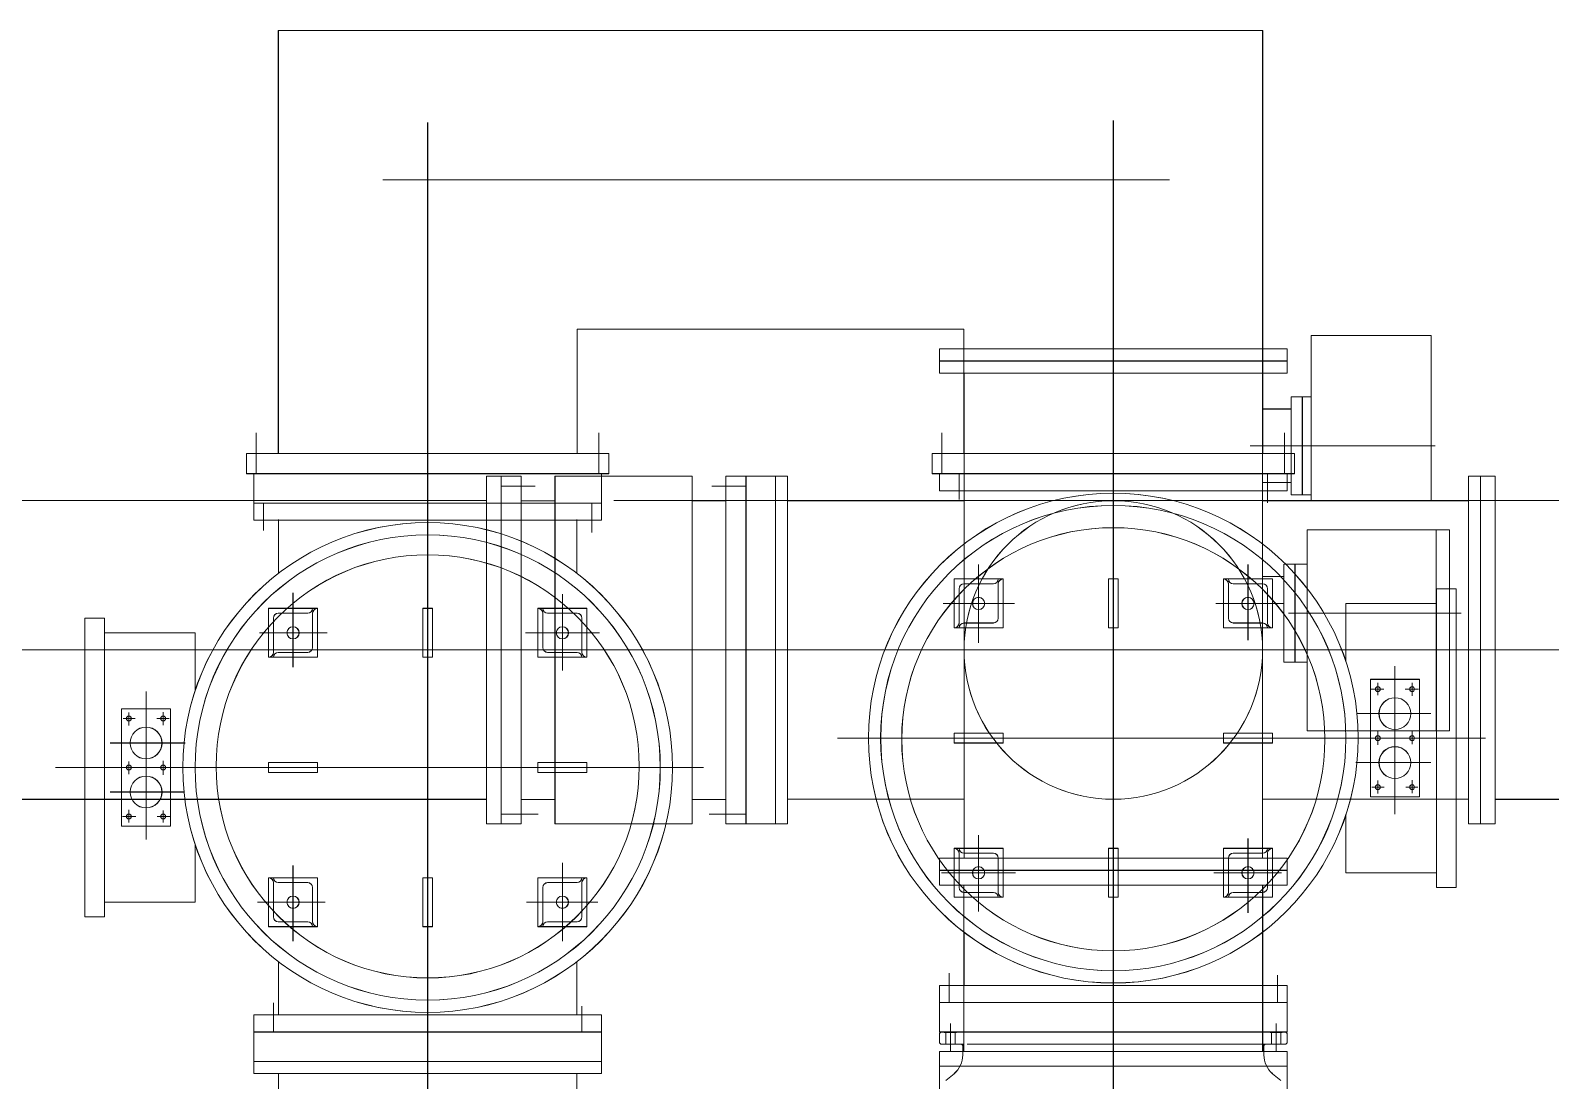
# Model space of a CAD drawing. Header units: millimetres. Extents: x 89978 to 501025, y -351975 to 835730.
# Drawn here: x 146744 to 149848, y -219455 to -217311 of the extents above; entities that cross this region are included whole.
import ezdxf

# ---------------------------------------------------------------- set-up
doc = ezdxf.new("R2010")
doc.units = ezdxf.units.MM
doc.header["$LTSCALE"] = 150
doc.layers.add('------00 Switch Gear_GIS', color=3, linetype='Continuous')

# ---------------------------------------------------------------- blocks, each defined once
blk = doc.blocks.new('X-1F-PLAN$0$GIS(2)')
at = {"layer": '------00 Switch Gear_GIS', "linetype": 'Continuous', "lineweight": 13}
for p, q in [((10173.3, 5958.6), (10173.3, 5094.6)), ((10173.3, 5958.6), (12183.3, 5958.6)), ((12183.3, 5094.6), (12183.3, 5958.6)), ((11878.3, 484.1), (11878.3, 5774.9)), ((10478.3, 5770.6), (10478.3, 275.2)), ((10387.1, 5653.6), (11993.2, 5653.6)), ((10783.3, 5094.6), (10783.3, 5348.6)), ((10783.3, 5348.6), (11573.3, 5348.6)), ((11573.3, 5348.6), (11573.3, 5094.6)), ((11523.3, 5308.6), (11523.3, 5258.6)), ((11523.3, 5308.6), (12233.3, 5308.6)), ((12233.3, 5308.6), (12233.3, 5258.6)), ((12282.3, 5335.6), (12527.3, 5335.6)), ((12282.3, 4998.2), (12282.3, 5335.6)), ((12527.3, 4998.2), (12527.3, 5335.6)), ((11523.3, 5283.6), (12233.3, 5283.6)), ((11523.3, 5258.6), (12233.3, 5258.6)), ((11573.5, 4268.6), (11573.5, 5258.6)), ((12183.1, 4268.6), (12183.1, 5258.6)), ((12183.1, 5185.6), (12241.3, 5185.6)), ((12241.3, 5010.6), (12241.3, 5210.6)), ((12241.3, 5210.6), (12282.3, 5210.6)), ((12264.3, 5010.6), (12264.3, 5210.6)), ((10127.9, 5053.6), (10127.9, 5136.7)), ((10827.9, 5053.6), (10827.9, 5136.7)), ((11527.9, 5053.6), (11527.9, 5136.7)), ((12227.9, 5053.6), (12227.9, 5136.7)), ((10108.3, 5053.6), (10108.3, 5094.6)), ((10108.3, 5094.6), (10848.3, 5094.6)), ((10848.3, 5053.6), (10848.3, 5094.6)), ((11508.3, 5053.6), (11508.3, 5094.6)), ((11508.3, 5094.6), (12248.3, 5094.6)), ((12157.6, 5110.6), (12535.4, 5110.6)), ((12248.3, 5053.6), (12248.3, 5094.6)), ((10108.3, 5053.6), (10848.3, 5053.6)), ((10123.3, 4958.6), (10123.3, 5053.6)), ((10598.3, 5048.6), (10598.3, 4338.6)), ((10598.3, 5048.6), (10669.3, 5048.6)), ((10628.3, 5048.6), (10628.3, 4338.6)), ((10669.3, 4338.6), (10669.3, 5048.6)), ((10738.3, 5048.6), (10738.3, 4338.6)), ((10738.3, 5048.6), (11018.3, 5048.6)), ((10833.3, 4958.6), (10833.3, 5053.6)), ((11018.3, 5048.6), (11018.3, 4338.6)), ((11213.3, 5048.6), (11087.3, 5048.6)), ((11087.3, 4338.6), (11087.3, 5048.6)), ((11128.3, 4338.6), (11128.3, 5048.6)), ((11188.3, 4338.6), (11188.3, 5048.6)), ((11213.3, 4338.6), (11213.3, 5048.6)), ((11508.3, 5053.6), (12248.3, 5053.6)), ((11523.3, 5053.6), (11523.3, 5018.6)), ((11563.3, 5053.6), (11563.3, 5000.6)), ((12183.1, 5035.6), (12241.3, 5035.6)), ((12193.3, 5053.6), (12193.3, 4994)), ((12233.3, 5053.6), (12233.3, 5018.6)), ((12603.3, 4338.6), (12603.3, 5048.6)), ((12658.3, 5048.6), (12603.3, 5048.6)), ((12628.3, 4338.6), (12628.3, 5048.6)), ((12658.3, 5048.6), (12658.3, 4338.6)), ((7658.3, 4998.6), (10598.3, 4998.6)), ((10697.8, 5028.2), (10628.3, 5028.2)), ((10737.3, 4998), (10669.3, 4998)), ((10858.3, 4998.6), (13098.3, 4998.6)), ((11019.3, 4998), (11087.3, 4998)), ((11058.8, 5028.2), (11128.3, 5028.2)), ((11213.3, 4998.4), (11573.5, 4998.4)), ((11523.3, 5018.6), (12233.3, 5018.6)), ((12183.1, 5018.6), (12183.1, 4909.9)), ((12603.3, 4998.4), (12183.1, 4998.4)), ((12241.3, 5010.6), (12282.3, 5010.6)), ((12282.3, 4998.2), (12527.3, 4998.2)), ((10833.3, 4993.6), (10123.3, 4993.6)), ((10143.3, 4937.9), (10143.3, 4993.6)), ((10813.4, 4933.5), (10813.4, 4993.6)), ((10833.3, 4958.6), (10123.3, 4958.6)), ((10173.5, 4959.6), (10173.5, 4849.9)), ((10783.1, 4959.6), (10783.1, 4849.9)), ((12564.6, 4938.6), (12274.3, 4938.6)), ((12274.3, 4528.6), (12274.3, 4938.6)), ((12537.3, 4528.6), (12537.3, 4938.6)), ((12564.6, 4528.6), (12564.6, 4938.6)), ((11603.3, 4867.9), (11603.3, 4708)), ((12153.3, 4867.9), (12153.3, 4713.3)), ((12183.1, 4843.6), (12226.3, 4843.6)), ((12226.3, 4868.6), (12274.3, 4868.6)), ((12226.3, 4868.6), (12226.3, 4668.6)), ((12249.3, 4668.6), (12249.3, 4868.6)), ((11553.3, 4738.6), (11553.3, 4838.6)), ((11653.3, 4838.6), (11553.3, 4838.6)), ((11563.3, 4748.6), (11563.3, 4818.6)), ((11633.3, 4828.6), (11573.3, 4828.6)), ((11643.3, 4758.6), (11643.3, 4828.6)), ((11653.3, 4738.6), (11653.3, 4838.6)), ((11868.3, 4838.6), (11868.3, 4738.6)), ((11888.3, 4838.6), (11868.3, 4838.6)), ((11888.3, 4838.6), (11888.3, 4738.6)), ((12103.3, 4738.6), (12103.3, 4838.6)), ((12103.3, 4838.6), (12203.3, 4838.6)), ((12113.3, 4758.6), (12113.3, 4828.6)), ((12123.3, 4828.6), (12183.3, 4828.6)), ((12193.3, 4748.6), (12193.3, 4818.6)), ((12203.3, 4738.6), (12203.3, 4838.6)), ((12538.3, 4818.6), (12538.3, 4208.6)), ((12538.3, 4818.6), (12578.3, 4818.6)), ((12578.3, 4818.6), (12578.3, 4208.6)), ((10203.3, 4658.4), (10203.3, 4810.3)), ((10753.3, 4807.3), (10753.3, 4651.7)), ((11676.9, 4788.6), (11531, 4788.6)), ((12225.9, 4788.6), (12087.5, 4788.6)), ((12353.3, 4788.6), (12538.3, 4788.6)), ((12353.3, 4788.6), (12353.3, 4669.7)), ((9778.3, 4148.6), (9778.3, 4758.6)), ((9818.3, 4758.6), (9778.3, 4758.6)), ((9818.3, 4148.6), (9818.3, 4758.6)), ((10153.3, 4678.6), (10153.3, 4778.6)), ((10253.3, 4778.6), (10153.3, 4778.6)), ((10163.3, 4688.6), (10163.3, 4758.6)), ((10233.3, 4768.6), (10173.3, 4768.6)), ((10243.3, 4698.6), (10243.3, 4768.6)), ((10253.3, 4678.6), (10253.3, 4778.6)), ((10468.3, 4678.6), (10468.3, 4778.6)), ((10468.3, 4778.6), (10488.3, 4778.6)), ((10488.3, 4678.6), (10488.3, 4778.6)), ((10703.3, 4678.6), (10703.3, 4778.6)), ((10703.3, 4778.6), (10803.3, 4778.6)), ((10713.3, 4698.6), (10713.3, 4768.6)), ((10723.3, 4768.6), (10783.3, 4768.6)), ((10793.3, 4688.6), (10793.3, 4758.6)), ((10803.3, 4678.6), (10803.3, 4778.6)), ((12588.8, 4768.6), (12236.3, 4768.6)), ((10003.3, 4728.6), (9818.3, 4728.6)), ((10003.3, 4609.7), (10003.3, 4728.6)), ((10134.9, 4728.6), (10273.3, 4728.6)), ((10678.4, 4728.6), (10829.3, 4728.6)), ((11653.3, 4738.6), (11553.3, 4738.6)), ((11633.3, 4748.6), (11573.3, 4748.6)), ((11888.3, 4738.6), (11868.3, 4738.6)), ((12103.3, 4738.6), (12203.3, 4738.6)), ((12123.3, 4748.6), (12183.3, 4748.6)), ((15128.3, 4693.6), (0, 4693.6)), ((10233.3, 4688.6), (10173.3, 4688.6)), ((10723.3, 4688.6), (10783.3, 4688.6)), ((12183.1, 4693.6), (12226.3, 4693.6)), ((10253.3, 4678.6), (10153.3, 4678.6)), ((10468.3, 4678.6), (10488.3, 4678.6)), ((10703.3, 4678.6), (10803.3, 4678.6)), ((12226.3, 4668.6), (12274.3, 4668.6)), ((12453.3, 4660.5), (12453.3, 4358.2)), ((12403.3, 4633.6), (12403.3, 4393.6)), ((12403.3, 4633.6), (12503.3, 4633.6)), ((12418.3, 4626.1), (12418.3, 4601)), ((12488.3, 4626.1), (12488.3, 4599.9)), ((12503.3, 4633.6), (12503.3, 4393.6)), ((9903.3, 4306.6), (9903.3, 4608.9)), ((12404.6, 4613.6), (12430.8, 4613.6)), ((12474.6, 4613.6), (12501.4, 4613.6)), ((9853.3, 4333.6), (9853.3, 4573.6)), ((9953.3, 4573.6), (9853.3, 4573.6)), ((9868.3, 4539.7), (9868.3, 4565.8)), ((9938.3, 4540.2), (9938.3, 4566.7)), ((9953.3, 4333.6), (9953.3, 4573.6)), ((12376.1, 4563.6), (12526.4, 4563.6)), ((9881.2, 4553.6), (9856.5, 4553.6)), ((9950.2, 4553.6), (9925.1, 4553.6)), ((9983, 4503.6), (9830.2, 4503.6)), ((12638.3, 4513.6), (11315.2, 4513.6)), ((11653.3, 4523.6), (11553.3, 4523.6)), ((11553.3, 4503.6), (11553.3, 4523.6)), ((11653.3, 4503.6), (11553.3, 4503.6)), ((11653.3, 4503.6), (11653.3, 4523.6)), ((12203.3, 4523.6), (12103.3, 4523.6)), ((12103.3, 4503.6), (12103.3, 4523.6)), ((12203.3, 4503.6), (12103.3, 4503.6)), ((12203.3, 4503.6), (12203.3, 4523.6)), ((12564.6, 4528.6), (12274.3, 4528.6)), ((12403.9, 4513.6), (12433, 4513.6)), ((12418.3, 4528.8), (12418.3, 4500)), ((12475.9, 4513.6), (12500.8, 4513.6)), ((12488.3, 4527.5), (12488.3, 4501.4)), ((9718.3, 4453.6), (11041.4, 4453.6)), ((9880.7, 4453.6), (9855.9, 4453.6)), ((9868.3, 4439.7), (9868.3, 4465.7)), ((9952.7, 4453.6), (9923.7, 4453.6)), ((9938.3, 4438.3), (9938.3, 4467.1)), ((10153.3, 4463.6), (10253.3, 4463.6)), ((10153.3, 4463.6), (10153.3, 4443.6)), ((10153.3, 4443.6), (10253.3, 4443.6)), ((10253.3, 4463.6), (10253.3, 4443.6)), ((10703.3, 4463.6), (10803.3, 4463.6)), ((10703.3, 4463.6), (10703.3, 4443.6)), ((10703.3, 4443.6), (10803.3, 4443.6)), ((10803.3, 4463.6), (10803.3, 4443.6)), ((12373.6, 4463.6), (12526.4, 4463.6)), ((12406.4, 4413.6), (12431.6, 4413.6)), ((12418.3, 4426.9), (12418.3, 4400.4)), ((12475.5, 4413.6), (12500.2, 4413.6)), ((12488.3, 4427.5), (12488.3, 4401.4)), ((7658.3, 4388.6), (10598.3, 4388.6)), ((9980.5, 4403.6), (9830.2, 4403.6)), ((10669.3, 4388.4), (10737.3, 4388.4)), ((11087.3, 4388.4), (11019.3, 4388.4)), ((11213.3, 4388.8), (11573.5, 4388.8)), ((12603.3, 4388.8), (12183.1, 4388.8)), ((12403.3, 4393.6), (12503.3, 4393.6)), ((12658.3, 4388.6), (13098.3, 4388.6)), ((9882.1, 4353.6), (9855.2, 4353.6)), ((9868.3, 4341), (9868.3, 4367.2)), ((9952.1, 4353.6), (9925.8, 4353.6)), ((9938.3, 4341), (9938.3, 4366.1)), ((10703.9, 4358.2), (10628.3, 4358.2)), ((11052.8, 4358.2), (11128.3, 4358.2)), ((12353.3, 4357.4), (12353.3, 4238.6)), ((9953.3, 4333.6), (9853.3, 4333.6)), ((10598.3, 4338.6), (10669.3, 4338.6)), ((10738.3, 4338.6), (11018.3, 4338.6)), ((11213.3, 4338.6), (11087.3, 4338.6)), ((11603.3, 4159.8), (11603.3, 4315.4)), ((12658.3, 4338.6), (12603.3, 4338.6)), ((10003.3, 4178.6), (10003.3, 4297.4)), ((11553.3, 4288.6), (11553.3, 4188.6)), ((11653.3, 4288.6), (11553.3, 4288.6)), ((11653.3, 4288.6), (11653.3, 4188.6)), ((11868.3, 4288.6), (11868.3, 4188.6)), ((11888.3, 4288.6), (11868.3, 4288.6)), ((11888.3, 4288.6), (11888.3, 4188.6)), ((12103.3, 4288.6), (12103.3, 4188.6)), ((12103.3, 4288.6), (12203.3, 4288.6)), ((12153.3, 4308.8), (12153.3, 4156.8)), ((12203.3, 4288.6), (12203.3, 4188.6)), ((10203.3, 4099.2), (10203.3, 4253.8)), ((10753.3, 4099.2), (10753.3, 4259.1)), ((11523.3, 4268.6), (12233.3, 4268.6)), ((11523.3, 4213.6), (11523.3, 4268.6)), ((11563.3, 4278.6), (11563.3, 4208.6)), ((11633.3, 4278.6), (11573.3, 4278.6)), ((11643.3, 4268.6), (11643.3, 4198.6)), ((12113.3, 4268.6), (12113.3, 4198.6)), ((12123.3, 4278.6), (12183.3, 4278.6)), ((12193.3, 4278.6), (12193.3, 4208.6)), ((12233.3, 4213.6), (12233.3, 4268.6)), ((10153.3, 4228.6), (10153.3, 4128.6)), ((10253.3, 4228.6), (10153.3, 4228.6)), ((10253.3, 4228.6), (10253.3, 4128.6)), ((10468.3, 4128.6), (10468.3, 4228.6)), ((10468.3, 4228.6), (10488.3, 4228.6)), ((10488.3, 4128.6), (10488.3, 4228.6)), ((10703.3, 4228.6), (10703.3, 4128.6)), ((10703.3, 4228.6), (10803.3, 4228.6)), ((10803.3, 4228.6), (10803.3, 4128.6)), ((11523.3, 4243.6), (12233.3, 4243.6)), ((11678.3, 4238.6), (11527.4, 4238.6)), ((12221.8, 4238.6), (12083.3, 4238.6)), ((12353.3, 4238.6), (12538.3, 4238.6)), ((10163.3, 4218.6), (10163.3, 4148.6)), ((10233.3, 4218.6), (10173.3, 4218.6)), ((10243.3, 4208.6), (10243.3, 4138.6)), ((10713.3, 4208.6), (10713.3, 4138.6)), ((10723.3, 4218.6), (10783.3, 4218.6)), ((10793.3, 4218.6), (10793.3, 4148.6)), ((11523.3, 4213.6), (12233.3, 4213.6)), ((11573.3, 3873.6), (11573.3, 4213.6)), ((11633.3, 4198.6), (11573.3, 4198.6)), ((12123.3, 4198.6), (12183.3, 4198.6)), ((12183.3, 3873.6), (12183.3, 4213.6)), ((12538.3, 4208.6), (12578.3, 4208.6)), ((10003.3, 4178.6), (9818.3, 4178.6)), ((10130.7, 4178.6), (10269.2, 4178.6)), ((10679.8, 4178.6), (10825.6, 4178.6)), ((11653.3, 4188.6), (11553.3, 4188.6)), ((11888.3, 4188.6), (11868.3, 4188.6)), ((12103.3, 4188.6), (12203.3, 4188.6)), ((9818.3, 4148.6), (9778.3, 4148.6)), ((10253.3, 4128.6), (10153.3, 4128.6)), ((10233.3, 4138.6), (10173.3, 4138.6)), ((10468.3, 4128.6), (10488.3, 4128.6)), ((10703.3, 4128.6), (10803.3, 4128.6)), ((10723.3, 4138.6), (10783.3, 4138.6)), ((11573.5, 4007.6), (11573.5, 4117.2)), ((12183.1, 4007.6), (12183.1, 4117.2)), ((10173.5, 3948.6), (10173.5, 4057.2)), ((10783.1, 3948.6), (10783.1, 4057.2)), ((11523.3, 4008.6), (12233.3, 4008.6)), ((11523.3, 4008.6), (11523.3, 3913.6)), ((11543.2, 4033.7), (11543.2, 3973.6)), ((12213.3, 4029.3), (12213.3, 3973.6)), ((12233.3, 3913.6), (12233.3, 4008.6)), ((11523.3, 3973.6), (12233.3, 3973.6)), ((10833.3, 3948.6), (10123.3, 3948.6)), ((10123.3, 3948.6), (10123.3, 3828.6)), ((10163.3, 3913.6), (10163.3, 3973.2)), ((10793.3, 3913.6), (10793.3, 3966.5)), ((10833.3, 3948.6), (10833.3, 3828.6)), ((10833.3, 3913.6), (10123.3, 3913.6)), ((11523.3, 3910.6), (11526.3, 3913.6)), ((11523.3, 3913.6), (12233.3, 3913.6)), ((11533.3, 3912.6), (11533.3, 3913.6)), ((11533.3, 3912.6), (11558.3, 3912.6)), ((11536.3, 3912.6), (11536.3, 3888.6)), ((11545.8, 3873.6), (11545.8, 3931.2)), ((11555.3, 3912.6), (11555.3, 3888.6)), ((11558.3, 3912.6), (11558.3, 3913.6)), ((12198.3, 3912.6), (12198.3, 3913.6)), ((12223.3, 3912.6), (12198.3, 3912.6)), ((12201.3, 3912.6), (12201.3, 3888.6)), ((12210.8, 3873.6), (12210.8, 3931.2)), ((12220.3, 3912.6), (12220.3, 3888.6)), ((12223.3, 3912.6), (12223.3, 3913.6)), ((12233.3, 3910.6), (12230.3, 3913.6)), ((11523.3, 3891.6), (11523.3, 3910.6)), ((11526.3, 3888.6), (11523.3, 3891.6)), ((11526.3, 3888.6), (11573.5, 3888.6)), ((11570.8, 3884.3), (11570.8, 3866.6)), ((11579.9, 3888.6), (12230.3, 3888.6)), ((12185.8, 3884.3), (12185.8, 3866.6)), ((12230.3, 3888.6), (12233.3, 3891.6)), ((12233.3, 3891.6), (12233.3, 3910.6)), ((10123.3, 3853.6), (10833.3, 3853.6)), ((11523.3, 3873.6), (11523.3, 3758.6)), ((11523.3, 3873.6), (12233.3, 3873.6)), ((12233.3, 3873.6), (12233.3, 3758.6)), ((10123.3, 3828.6), (10833.3, 3828.6)), ((10173.5, 2668.6), (10173.5, 3828.6)), ((10783.1, 2668.6), (10783.1, 3828.6)), ((11523.3, 3843.6), (12233.3, 3843.6)), ((11553.2, 3828.4), (11536.5, 3814.3)), ((12203.5, 3828.4), (12220.1, 3814.3))]:
    blk.add_line(p, q, dxfattribs=at)
for centre, radius in [((11878.3, 4513.6), 500), ((11878.3, 4693.6), 304.8), ((11878.3, 4513.6), 475), ((10478.3, 4453.6), 500), ((11878.3, 4511.3), 432), ((10478.3, 4453.6), 475), ((10478.3, 4455.9), 432), ((11603.3, 4788.6), 12.5), ((12153.3, 4788.6), 12.5), ((10203.3, 4728.6), 12.5), ((10753.3, 4728.6), 12.5), ((12418.3, 4613.6), 5), ((12453.3, 4563.6), 32.5), ((12488.3, 4613.6), 5), ((9868.3, 4553.6), 5), ((9903.3, 4503.6), 32.5), ((9938.3, 4553.6), 5), ((12418.3, 4513.6), 5), ((12488.3, 4513.6), 5), ((12453.3, 4463.6), 32.5), ((9868.3, 4453.6), 5), ((9938.3, 4453.6), 5), ((9903.3, 4403.6), 32.5), ((12418.3, 4413.6), 5), ((12488.3, 4413.6), 5), ((9868.3, 4353.6), 5), ((9938.3, 4353.6), 5), ((11603.3, 4238.6), 12.5), ((12153.3, 4238.6), 12.5), ((10203.3, 4178.6), 12.5), ((10753.3, 4178.6), 12.5)]:
    blk.add_circle(centre, radius, dxfattribs=at)
for centre, radius, start, end in [((11573.3, 4818.6), 10, 90, 180), ((11633.3, 4838.6), 10, 270, 0), ((12103.3, 4828.6), 10, 0, 90), ((10173.3, 4758.6), 10, 90, 180), ((10233.3, 4778.6), 10, 270, 0), ((10703.3, 4768.6), 10, 0, 90), ((11633.3, 4758.6), 10, 270, 0), ((11553.3, 4748.6), 10, 270, 0), ((12183.3, 4738.6), 10, 0, 90), ((10153.3, 4688.6), 10, 270, 0), ((10233.3, 4698.6), 10, 270, 0), ((10783.3, 4678.6), 10, 0, 90), ((11573.3, 4288.6), 10, 180, 270), ((12203.3, 4278.6), 10, 90, 180), ((12123.3, 4268.6), 10, 90, 180), ((10173.3, 4228.6), 10, 180, 270), ((10803.3, 4218.6), 10, 90, 180), ((10723.3, 4208.6), 10, 90, 180), ((11653.3, 4198.6), 10, 180, 270), ((12123.3, 4188.6), 10, 90, 180), ((12183.3, 4208.6), 10, 270, 0), ((10253.3, 4138.6), 10, 180, 270), ((10723.3, 4128.6), 10, 90, 180), ((10783.3, 4148.6), 10, 270, 0), ((12235.8, 3866.6), 50, 180, 229.6979)]:
    blk.add_arc(centre, radius, start, end, dxfattribs=at)
at = {"layer": '------00 Switch Gear_GIS', "linetype": 'Continuous', "lineweight": 13, "extrusion": (0, 0, -1)}
for centre, radius, start, end in [((-11653.3, 4828.6), 10, 0, 90), ((-12123.3, 4838.6), 10, 270, 0), ((-12183.3, 4818.6), 10, 90, 180), ((-10253.3, 4768.6), 10, 0, 90), ((-10723.3, 4778.6), 10, 270, 0), ((-10783.3, 4758.6), 10, 90, 180), ((-12123.3, 4758.6), 10, 270, 0), ((-11573.3, 4738.6), 10, 0, 90), ((-12203.3, 4748.6), 10, 270, 0), ((-10173.3, 4678.6), 10, 0, 90), ((-10723.3, 4698.6), 10, 270, 0), ((-10803.3, 4688.6), 10, 270, 0), ((-11553.3, 4278.6), 10, 90, 180), ((-12183.3, 4288.6), 10, 180, 270), ((-11633.3, 4268.6), 10, 90, 180), ((-10153.3, 4218.6), 10, 90, 180), ((-10783.3, 4228.6), 10, 180, 270), ((-10233.3, 4208.6), 10, 90, 180), ((-11573.3, 4208.6), 10, 270, 0), ((-11633.3, 4188.6), 10, 90, 180), ((-12103.3, 4198.6), 10, 180, 270), ((-10173.3, 4148.6), 10, 270, 0), ((-10233.3, 4128.6), 10, 90, 180), ((-10703.3, 4138.6), 10, 180, 270), ((-11520.8, 3866.6), 50, 180, 229.6979)]:
    blk.add_arc(centre, radius, start, end, dxfattribs=at)
at = {"layer": '------00 Switch Gear_GIS', "linetype": 'Continuous', "lineweight": 13}
blk.add_solid([(11573.5, 3881.6), (11566.5, 3888.6), (11573.5, 3888.6)], dxfattribs=at)
at = {"layer": '------00 Switch Gear_GIS', "linetype": 'Continuous', "lineweight": 13, "extrusion": (0, 0, -1)}
blk.add_solid([(-12183.1, 3881.6), (-12190.1, 3888.6), (-12183.1, 3888.6)], dxfattribs=at)

msp = doc.modelspace()

# ---------------------------------------------------------------- linework, layer by layer
at = {"layer": '------00 Switch Gear_GIS', "linetype": 'Continuous', "lineweight": 13}
for p, q in [((147250.6, -217311.1), (147250.6, -218175.1)), ((147250.6, -217311.1), (149260.6, -217311.1)), ((149260.6, -218175.1), (149260.6, -217311.1)), ((147555.6, -217499), (147555.6, -222994.4)), ((148955.6, -222785.5), (148955.6, -217494.7)), ((147464.3, -217616.1), (149070.5, -217616.1)), ((147860.6, -218175.1), (147860.6, -217921.1)), ((147860.6, -217921.1), (148650.6, -217921.1)), ((148650.6, -217921.1), (148650.6, -218175.1)), ((149359.6, -217934), (149604.6, -217934)), ((149359.6, -218271.4), (149359.6, -217934)), ((149604.6, -218271.4), (149604.6, -217934)), ((148600.6, -217961.1), (148600.6, -218011.1)), ((148600.6, -217961.1), (149310.6, -217961.1)), ((149310.6, -217961.1), (149310.6, -218011.1)), ((148600.6, -217986.1), (149310.6, -217986.1)), ((148600.6, -218011.1), (149310.6, -218011.1)), ((148650.8, -219001.1), (148650.8, -218011.1)), ((149260.4, -219001.1), (149260.4, -218011.1)), ((149318.6, -218259.1), (149318.6, -218059.1)), ((149318.6, -218059.1), (149359.6, -218059.1)), ((149341.6, -218259.1), (149341.6, -218059.1)), ((149260.4, -218084.1), (149318.6, -218084.1)), ((147205.2, -218216.1), (147205.2, -218133)), ((147905.2, -218216.1), (147905.2, -218133)), ((148605.2, -218216.1), (148605.2, -218133)), ((149305.2, -218216.1), (149305.2, -218133)), ((147185.6, -218216.1), (147185.6, -218175.1)), ((147185.6, -218175.1), (147925.6, -218175.1)), ((147925.6, -218216.1), (147925.6, -218175.1)), ((148585.6, -218216.1), (148585.6, -218175.1)), ((148585.6, -218175.1), (149325.6, -218175.1)), ((149234.8, -218159), (149612.7, -218159)), ((149325.6, -218216.1), (149325.6, -218175.1)), ((147185.6, -218216.1), (147925.6, -218216.1)), ((147200.6, -218311.1), (147200.6, -218216.1)), ((147910.6, -218311.1), (147910.6, -218216.1)), ((148585.6, -218216.1), (149325.6, -218216.1)), ((148600.6, -218216.1), (148600.6, -218251.1)), ((148640.6, -218216.1), (148640.6, -218269)), ((149270.6, -218216.1), (149270.6, -218275.6)), ((149310.6, -218216.1), (149310.6, -218251.1)), ((147675.6, -218221.1), (147675.6, -218931.1)), ((147675.6, -218221.1), (147746.6, -218221.1)), ((147705.6, -218221.1), (147705.6, -218931.1)), ((147775.1, -218241.4), (147705.6, -218241.4)), ((147746.6, -218931.1), (147746.6, -218221.1)), ((147815.6, -218221.1), (147815.6, -218931.1)), ((147815.6, -218221.1), (148095.6, -218221.1)), ((148095.6, -218221.1), (148095.6, -218931.1)), ((148136.1, -218241.4), (148205.6, -218241.4)), ((148290.6, -218221.1), (148164.6, -218221.1)), ((148164.6, -218931.1), (148164.6, -218221.1)), ((148205.6, -218931.1), (148205.6, -218221.1)), ((148265.6, -218931.1), (148265.6, -218221.1)), ((148290.6, -218931.1), (148290.6, -218221.1)), ((149260.4, -218234.1), (149318.6, -218234.1)), ((149680.6, -218931.1), (149680.6, -218221.1)), ((149735.6, -218221.1), (149680.6, -218221.1)), ((149705.6, -218931.1), (149705.6, -218221.1)), ((149735.6, -218221.1), (149735.6, -218931.1)), ((144735.6, -218271.1), (147675.6, -218271.1)), ((147910.6, -218276.1), (147200.6, -218276.1)), ((147220.6, -218331.8), (147220.6, -218276.1)), ((147814.6, -218271.7), (147746.6, -218271.7)), ((147890.7, -218336.2), (147890.7, -218276.1)), ((147935.6, -218271.1), (150175.6, -218271.1)), ((148096.6, -218271.7), (148164.6, -218271.7)), ((148290.6, -218271.3), (148650.8, -218271.3)), ((148600.6, -218251.1), (149310.6, -218251.1)), ((149260.4, -218251.1), (149260.4, -218359.7)), ((149680.6, -218271.3), (149260.4, -218271.3)), ((149318.6, -218259.1), (149359.6, -218259.1)), ((149359.6, -218271.4), (149604.6, -218271.4)), ((147910.6, -218311.1), (147200.6, -218311.1)), ((147250.8, -218310.1), (147250.8, -218419.7)), ((147860.4, -218310.1), (147860.4, -218419.7)), ((149641.9, -218331.1), (149351.6, -218331.1)), ((149351.6, -218741.1), (149351.6, -218331.1)), ((149614.6, -218741.1), (149614.6, -218331.1)), ((149641.9, -218741.1), (149641.9, -218331.1)), ((148680.6, -218401.7), (148680.6, -218561.6)), ((149230.6, -218401.7), (149230.6, -218556.3)), ((149303.6, -218401.1), (149351.6, -218401.1)), ((149303.6, -218401.1), (149303.6, -218601.1)), ((149326.6, -218601.1), (149326.6, -218401.1)), ((148630.6, -218531.1), (148630.6, -218431.1)), ((148730.6, -218431.1), (148630.6, -218431.1)), ((148730.6, -218531.1), (148730.6, -218431.1)), ((148945.6, -218431.1), (148945.6, -218531.1)), ((148965.6, -218431.1), (148945.6, -218431.1)), ((148965.6, -218431.1), (148965.6, -218531.1)), ((149180.6, -218531.1), (149180.6, -218431.1)), ((149180.6, -218431.1), (149280.6, -218431.1)), ((149260.4, -218426.1), (149303.6, -218426.1)), ((149280.6, -218531.1), (149280.6, -218431.1)), ((147280.6, -218611.3), (147280.6, -218459.3)), ((147830.6, -218462.3), (147830.6, -218617.9)), ((148640.6, -218521.1), (148640.6, -218451.1)), ((148710.6, -218441.1), (148650.6, -218441.1)), ((148720.6, -218511.1), (148720.6, -218441.1)), ((149190.6, -218511.1), (149190.6, -218441.1)), ((149200.6, -218441.1), (149260.6, -218441.1)), ((149270.6, -218521.1), (149270.6, -218451.1)), ((149615.6, -218451.1), (149615.6, -219061.1)), ((149615.6, -218451.1), (149655.6, -218451.1)), ((149655.6, -218451.1), (149655.6, -219061.1)), ((147230.6, -218591.1), (147230.6, -218491.1)), ((147330.6, -218491.1), (147230.6, -218491.1)), ((147330.6, -218591.1), (147330.6, -218491.1)), ((147545.6, -218591.1), (147545.6, -218491.1)), ((147545.6, -218491.1), (147565.6, -218491.1)), ((147565.6, -218591.1), (147565.6, -218491.1)), ((147780.6, -218591.1), (147780.6, -218491.1)), ((147780.6, -218491.1), (147880.6, -218491.1)), ((147880.6, -218591.1), (147880.6, -218491.1)), ((148754.1, -218481.1), (148608.3, -218481.1)), ((149303.2, -218481.1), (149164.7, -218481.1)), ((149430.6, -218481.1), (149615.6, -218481.1)), ((149430.6, -218481.1), (149430.6, -218599.9)), ((146855.6, -219121.1), (146855.6, -218511.1)), ((146895.6, -218511.1), (146855.6, -218511.1)), ((146895.6, -219121.1), (146895.6, -218511.1)), ((147240.6, -218581.1), (147240.6, -218511.1)), ((147310.6, -218501.1), (147250.6, -218501.1)), ((147320.6, -218571.1), (147320.6, -218501.1)), ((147790.6, -218571.1), (147790.6, -218501.1)), ((147800.6, -218501.1), (147860.6, -218501.1)), ((147870.6, -218581.1), (147870.6, -218511.1)), ((148710.6, -218521.1), (148650.6, -218521.1)), ((149200.6, -218521.1), (149260.6, -218521.1)), ((149666.1, -218501.1), (149313.5, -218501.1)), ((147080.6, -218541.1), (146895.6, -218541.1)), ((147080.6, -218659.9), (147080.6, -218541.1)), ((147212.1, -218541.1), (147350.6, -218541.1)), ((147755.6, -218541.1), (147906.5, -218541.1)), ((148730.6, -218531.1), (148630.6, -218531.1)), ((148965.6, -218531.1), (148945.6, -218531.1)), ((149180.6, -218531.1), (149280.6, -218531.1)), ((152205.6, -218576.1), (137077.2, -218576.1)), ((147310.6, -218581.1), (147250.6, -218581.1)), ((147800.6, -218581.1), (147860.6, -218581.1)), ((149260.4, -218576.1), (149303.6, -218576.1)), ((147330.6, -218591.1), (147230.6, -218591.1)), ((147545.6, -218591.1), (147565.6, -218591.1)), ((147780.6, -218591.1), (147880.6, -218591.1)), ((149303.6, -218601.1), (149351.6, -218601.1)), ((149530.6, -218609.1), (149530.6, -218911.4)), ((149480.6, -218636.1), (149480.6, -218876.1)), ((149480.6, -218636.1), (149580.6, -218636.1)), ((149495.6, -218643.5), (149495.6, -218668.6)), ((149565.6, -218643.5), (149565.6, -218669.7)), ((149580.6, -218636.1), (149580.6, -218876.1)), ((146980.6, -218963), (146980.6, -218660.7)), ((149481.8, -218656.1), (149508.1, -218656.1)), ((149551.8, -218656.1), (149578.7, -218656.1)), ((146930.6, -218936.1), (146930.6, -218696.1)), ((147030.6, -218696.1), (146930.6, -218696.1)), ((146945.6, -218730), (146945.6, -218703.8)), ((147015.6, -218729.4), (147015.6, -218702.9)), ((147030.6, -218936.1), (147030.6, -218696.1)), ((149453.4, -218706.1), (149603.7, -218706.1)), ((146958.4, -218716.1), (146933.7, -218716.1)), ((147027.5, -218716.1), (147002.3, -218716.1)), ((149641.9, -218741.1), (149351.6, -218741.1)), ((149495.6, -218740.8), (149495.6, -218769.6)), ((149565.6, -218742.2), (149565.6, -218768.2)), ((147060.3, -218766.1), (146907.4, -218766.1)), ((149715.6, -218756.1), (148392.5, -218756.1)), ((148730.6, -218746.1), (148630.6, -218746.1)), ((148630.6, -218766.1), (148630.6, -218746.1)), ((148730.6, -218766.1), (148630.6, -218766.1)), ((148730.6, -218766.1), (148730.6, -218746.1)), ((149280.6, -218746.1), (149180.6, -218746.1)), ((149180.6, -218766.1), (149180.6, -218746.1)), ((149280.6, -218766.1), (149180.6, -218766.1)), ((149280.6, -218766.1), (149280.6, -218746.1)), ((149481.2, -218756.1), (149510.2, -218756.1)), ((149553.2, -218756.1), (149578, -218756.1)), ((146945.6, -218829.9), (146945.6, -218803.9)), ((147015.6, -218831.3), (147015.6, -218802.5)), ((147230.6, -218806.1), (147330.6, -218806.1)), ((147230.6, -218806.1), (147230.6, -218826.1)), ((147330.6, -218806.1), (147330.6, -218826.1)), ((147780.6, -218806.1), (147880.6, -218806.1)), ((147780.6, -218806.1), (147780.6, -218826.1)), ((147880.6, -218806.1), (147880.6, -218826.1)), ((149450.9, -218806.1), (149603.7, -218806.1)), ((146795.6, -218816.1), (148118.7, -218816.1)), ((146958, -218816.1), (146933.1, -218816.1)), ((147030, -218816.1), (147000.9, -218816.1)), ((147230.6, -218826.1), (147330.6, -218826.1)), ((147780.6, -218826.1), (147880.6, -218826.1)), ((147057.8, -218866.1), (146907.4, -218866.1)), ((149483.7, -218856.1), (149508.8, -218856.1)), ((149495.6, -218842.7), (149495.6, -218869.2)), ((149552.7, -218856.1), (149577.4, -218856.1)), ((149565.6, -218842.2), (149565.6, -218868.3)), ((144735.6, -218881.1), (147675.6, -218881.1)), ((147746.6, -218881.2), (147814.6, -218881.2)), ((148164.6, -218881.2), (148096.6, -218881.2)), ((148290.6, -218880.9), (148650.8, -218880.9)), ((149680.6, -218880.9), (149260.4, -218880.9)), ((149480.6, -218876.1), (149580.6, -218876.1)), ((149735.6, -218881.1), (150175.6, -218881.1)), ((146959.3, -218916.1), (146932.5, -218916.1)), ((146945.6, -218928.6), (146945.6, -218902.4)), ((147029.3, -218916.1), (147003.1, -218916.1)), ((147015.6, -218928.6), (147015.6, -218903.5)), ((147675.6, -218931.1), (147746.6, -218931.1)), ((147781.1, -218911.4), (147705.6, -218911.4)), ((147815.6, -218931.1), (148095.6, -218931.1)), ((148130, -218911.4), (148205.6, -218911.4)), ((148290.6, -218931.1), (148164.6, -218931.1)), ((149430.6, -218912.2), (149430.6, -219031.1)), ((149735.6, -218931.1), (149680.6, -218931.1)), ((147030.6, -218936.1), (146930.6, -218936.1)), ((148680.6, -219109.8), (148680.6, -218954.2)), ((149230.6, -218960.9), (149230.6, -219112.8)), ((147080.6, -219091.1), (147080.6, -218972.2)), ((148630.6, -218981.1), (148630.6, -219081.1)), ((148730.6, -218981.1), (148630.6, -218981.1)), ((148640.6, -218991.1), (148640.6, -219061.1)), ((148710.6, -218991.1), (148650.6, -218991.1)), ((148730.6, -218981.1), (148730.6, -219081.1)), ((148945.6, -218981.1), (148945.6, -219081.1)), ((148965.6, -218981.1), (148945.6, -218981.1)), ((148965.6, -218981.1), (148965.6, -219081.1)), ((149180.6, -218981.1), (149180.6, -219081.1)), ((149180.6, -218981.1), (149280.6, -218981.1)), ((149200.6, -218991.1), (149260.6, -218991.1)), ((149270.6, -218991.1), (149270.6, -219061.1)), ((149280.6, -218981.1), (149280.6, -219081.1)), ((147280.6, -219170.4), (147280.6, -219015.8)), ((147830.6, -219170.4), (147830.6, -219010.5)), ((148600.6, -219001.1), (149310.6, -219001.1)), ((148600.6, -219056.1), (148600.6, -219001.1)), ((148720.6, -219001.1), (148720.6, -219071.1)), ((149190.6, -219001.1), (149190.6, -219071.1)), ((149310.6, -219056.1), (149310.6, -219001.1)), ((147230.6, -219041.1), (147230.6, -219141.1)), ((147330.6, -219041.1), (147230.6, -219041.1)), ((147240.6, -219051.1), (147240.6, -219121.1)), ((147310.6, -219051.1), (147250.6, -219051.1)), ((147330.6, -219041.1), (147330.6, -219141.1)), ((147545.6, -219141.1), (147545.6, -219041.1)), ((147545.6, -219041.1), (147565.6, -219041.1)), ((147565.6, -219141.1), (147565.6, -219041.1)), ((147780.6, -219041.1), (147780.6, -219141.1)), ((147780.6, -219041.1), (147880.6, -219041.1)), ((147800.6, -219051.1), (147860.6, -219051.1)), ((147870.6, -219051.1), (147870.6, -219121.1)), ((147880.6, -219041.1), (147880.6, -219141.1)), ((148600.6, -219026.1), (149310.6, -219026.1)), ((148600.6, -219056.1), (149310.6, -219056.1)), ((148755.5, -219031.1), (148604.6, -219031.1)), ((148650.6, -219396.1), (148650.6, -219056.1)), ((149299, -219031.1), (149160.6, -219031.1)), ((149260.6, -219396.1), (149260.6, -219056.1)), ((149430.6, -219031.1), (149615.6, -219031.1)), ((147320.6, -219061.1), (147320.6, -219131.1)), ((147790.6, -219061.1), (147790.6, -219131.1)), ((148730.6, -219081.1), (148630.6, -219081.1)), ((148710.6, -219071.1), (148650.6, -219071.1)), ((148965.6, -219081.1), (148945.6, -219081.1)), ((149180.6, -219081.1), (149280.6, -219081.1)), ((149200.6, -219071.1), (149260.6, -219071.1)), ((149615.6, -219061.1), (149655.6, -219061.1)), ((147080.6, -219091.1), (146895.6, -219091.1)), ((147208, -219091.1), (147346.4, -219091.1)), ((147757, -219091.1), (147902.9, -219091.1)), ((146895.6, -219121.1), (146855.6, -219121.1)), ((147330.6, -219141.1), (147230.6, -219141.1)), ((147310.6, -219131.1), (147250.6, -219131.1)), ((147545.6, -219141.1), (147565.6, -219141.1)), ((147780.6, -219141.1), (147880.6, -219141.1)), ((147800.6, -219131.1), (147860.6, -219131.1)), ((148650.8, -219262.1), (148650.8, -219152.4)), ((149260.4, -219262.1), (149260.4, -219152.4)), ((147250.8, -219321.1), (147250.8, -219212.4)), ((147860.4, -219321.1), (147860.4, -219212.4)), ((148620.5, -219235.9), (148620.5, -219296.1)), ((149290.6, -219240.4), (149290.6, -219296.1)), ((148600.6, -219261.1), (149310.6, -219261.1)), ((148600.6, -219261.1), (148600.6, -219356.1)), ((149310.6, -219356.1), (149310.6, -219261.1)), ((147240.6, -219356.1), (147240.6, -219296.5)), ((147870.6, -219356.1), (147870.6, -219303.1)), ((148600.6, -219296.1), (149310.6, -219296.1)), ((147910.6, -219321.1), (147200.6, -219321.1)), ((147200.6, -219321.1), (147200.6, -219441.1)), ((147910.6, -219321.1), (147910.6, -219441.1)), ((147910.6, -219356.1), (147200.6, -219356.1)), ((148600.6, -219359.1), (148603.6, -219356.1)), ((148600.6, -219356.1), (149310.6, -219356.1)), ((148600.6, -219378.1), (148600.6, -219359.1)), ((148610.6, -219357.1), (148610.6, -219356.1)), ((148610.6, -219357.1), (148635.6, -219357.1)), ((148613.6, -219357.1), (148613.6, -219381.1)), ((148623.1, -219396), (148623.1, -219338.4)), ((148632.6, -219357.1), (148632.6, -219381.1)), ((148635.6, -219357.1), (148635.6, -219356.1)), ((149275.6, -219357.1), (149275.6, -219356.1)), ((149300.6, -219357.1), (149275.6, -219357.1)), ((149278.6, -219357.1), (149278.6, -219381.1)), ((149288.1, -219396), (149288.1, -219338.4)), ((149297.6, -219357.1), (149297.6, -219381.1)), ((149300.6, -219357.1), (149300.6, -219356.1)), ((149310.6, -219359.1), (149307.6, -219356.1)), ((149310.6, -219378.1), (149310.6, -219359.1)), ((148603.6, -219381.1), (148600.6, -219378.1)), ((148600.6, -219396.1), (148600.6, -219511.1)), ((148600.6, -219396.1), (149310.6, -219396.1)), ((148603.6, -219381.1), (148650.8, -219381.1)), ((148648.1, -219385.4), (148648.1, -219403.1)), ((148657.2, -219381.1), (149307.6, -219381.1)), ((149263.1, -219385.4), (149263.1, -219403.1)), ((149307.6, -219381.1), (149310.6, -219378.1)), ((149310.6, -219396.1), (149310.6, -219511.1)), ((147200.6, -219416.1), (147910.6, -219416.1)), ((148600.6, -219426.1), (149310.6, -219426.1)), ((147200.6, -219441.1), (147910.6, -219441.1)), ((147250.8, -220601.1), (147250.8, -219441.1)), ((147860.4, -220601.1), (147860.4, -219441.1)), ((148630.4, -219441.2), (148613.8, -219455.3)), ((149280.7, -219441.2), (149297.4, -219455.3))]:
    msp.add_line(p, q, dxfattribs=at)
for centre, radius in [((148955.6, -218756.1), 500), ((148955.6, -218576.1), 304.8), ((148955.6, -218756.1), 475), ((147555.6, -218816.1), 500), ((147555.6, -218816.1), 475), ((148955.6, -218758.4), 432), ((147555.6, -218813.8), 432), ((148680.6, -218481.1), 12.5), ((149230.6, -218481.1), 12.5), ((147280.6, -218541.1), 12.5), ((147830.6, -218541.1), 12.5), ((149495.6, -218656.1), 5), ((149565.6, -218656.1), 5), ((149530.6, -218706.1), 32.5), ((146945.6, -218716.1), 5), ((147015.6, -218716.1), 5), ((146980.6, -218766.1), 32.5), ((149495.6, -218756.1), 5), ((149530.6, -218806.1), 32.5), ((149565.6, -218756.1), 5), ((146945.6, -218816.1), 5), ((146980.6, -218866.1), 32.5), ((147015.6, -218816.1), 5), ((149495.6, -218856.1), 5), ((149565.6, -218856.1), 5), ((146945.6, -218916.1), 5), ((147015.6, -218916.1), 5), ((148680.6, -219031.1), 12.5), ((149230.6, -219031.1), 12.5), ((147280.6, -219091.1), 12.5), ((147830.6, -219091.1), 12.5)]:
    msp.add_circle(centre, radius, dxfattribs=at)
for centre, radius, start, end in [((148710.6, -218431.1), 10, 270, 0), ((149180.6, -218441.1), 10, 0, 90), ((148650.6, -218451.1), 10, 90, 180), ((147310.6, -218491.1), 10, 270, 0), ((147780.6, -218501.1), 10, 0, 90), ((147250.6, -218511.1), 10, 90, 180), ((148630.6, -218521.1), 10, 270, 0), ((148710.6, -218511.1), 10, 270, 0), ((149260.6, -218531.1), 10, 0, 90), ((147230.6, -218581.1), 10, 270, 0), ((147310.6, -218571.1), 10, 270, 0), ((147860.6, -218591.1), 10, 0, 90), ((148650.6, -218981.1), 10, 180, 270), ((149200.6, -219001.1), 10, 90, 180), ((149280.6, -218991.1), 10, 90, 180), ((147250.6, -219041.1), 10, 180, 270), ((147800.6, -219061.1), 10, 90, 180), ((147880.6, -219051.1), 10, 90, 180), ((148730.6, -219071.1), 10, 180, 270), ((149200.6, -219081.1), 10, 90, 180), ((149260.6, -219061.1), 10, 270, 0), ((147330.6, -219131.1), 10, 180, 270), ((147800.6, -219141.1), 10, 90, 180), ((147860.6, -219121.1), 10, 270, 0), ((149313.1, -219403.1), 50, 180, 229.6979)]:
    msp.add_arc(centre, radius, start, end, dxfattribs=at)
at = {"layer": '------00 Switch Gear_GIS', "linetype": 'Continuous', "lineweight": 13, "extrusion": (0, 0, -1)}
for centre, radius, start, end in [((-148730.6, -218441.1), 10, 0, 90), ((-149200.6, -218431.1), 10, 270, 0), ((-149260.6, -218451.1), 10, 90, 180), ((-147330.6, -218501.1), 10, 0, 90), ((-147800.6, -218491.1), 10, 270, 0), ((-147860.6, -218511.1), 10, 90, 180), ((-148650.6, -218531.1), 10, 0, 90), ((-149200.6, -218511.1), 10, 270, 0), ((-149280.6, -218521.1), 10, 270, 0), ((-147250.6, -218591.1), 10, 0, 90), ((-147800.6, -218571.1), 10, 270, 0), ((-147880.6, -218581.1), 10, 270, 0), ((-148630.6, -218991.1), 10, 90, 180), ((-148710.6, -219001.1), 10, 90, 180), ((-149260.6, -218981.1), 10, 180, 270), ((-147230.6, -219051.1), 10, 90, 180), ((-147310.6, -219061.1), 10, 90, 180), ((-147860.6, -219041.1), 10, 180, 270), ((-148650.6, -219061.1), 10, 270, 0), ((-148710.6, -219081.1), 10, 90, 180), ((-149180.6, -219071.1), 10, 180, 270), ((-147250.6, -219121.1), 10, 270, 0), ((-147310.6, -219141.1), 10, 90, 180), ((-147780.6, -219131.1), 10, 180, 270), ((-148598.1, -219403.1), 50, 180, 229.6979)]:
    msp.add_arc(centre, radius, start, end, dxfattribs=at)
at = {"layer": '------00 Switch Gear_GIS', "linetype": 'Continuous', "lineweight": 13}
msp.add_solid([(148650.8, -219388.1), (148643.8, -219381.1), (148650.8, -219381.1)], dxfattribs=at)
at = {"layer": '------00 Switch Gear_GIS', "linetype": 'Continuous', "lineweight": 13, "extrusion": (0, 0, -1)}
msp.add_solid([(-149260.4, -219388.1), (-149267.4, -219381.1), (-149260.4, -219381.1)], dxfattribs=at)

# ---------------------------------------------------------------- block references
at = {"layer": '------00 Switch Gear_GIS', "color": 3}
msp.add_blockref('X-1F-PLAN$0$GIS(2)', (137077.2, -223269.6), dxfattribs=at)

doc.saveas('drawing.dxf')
